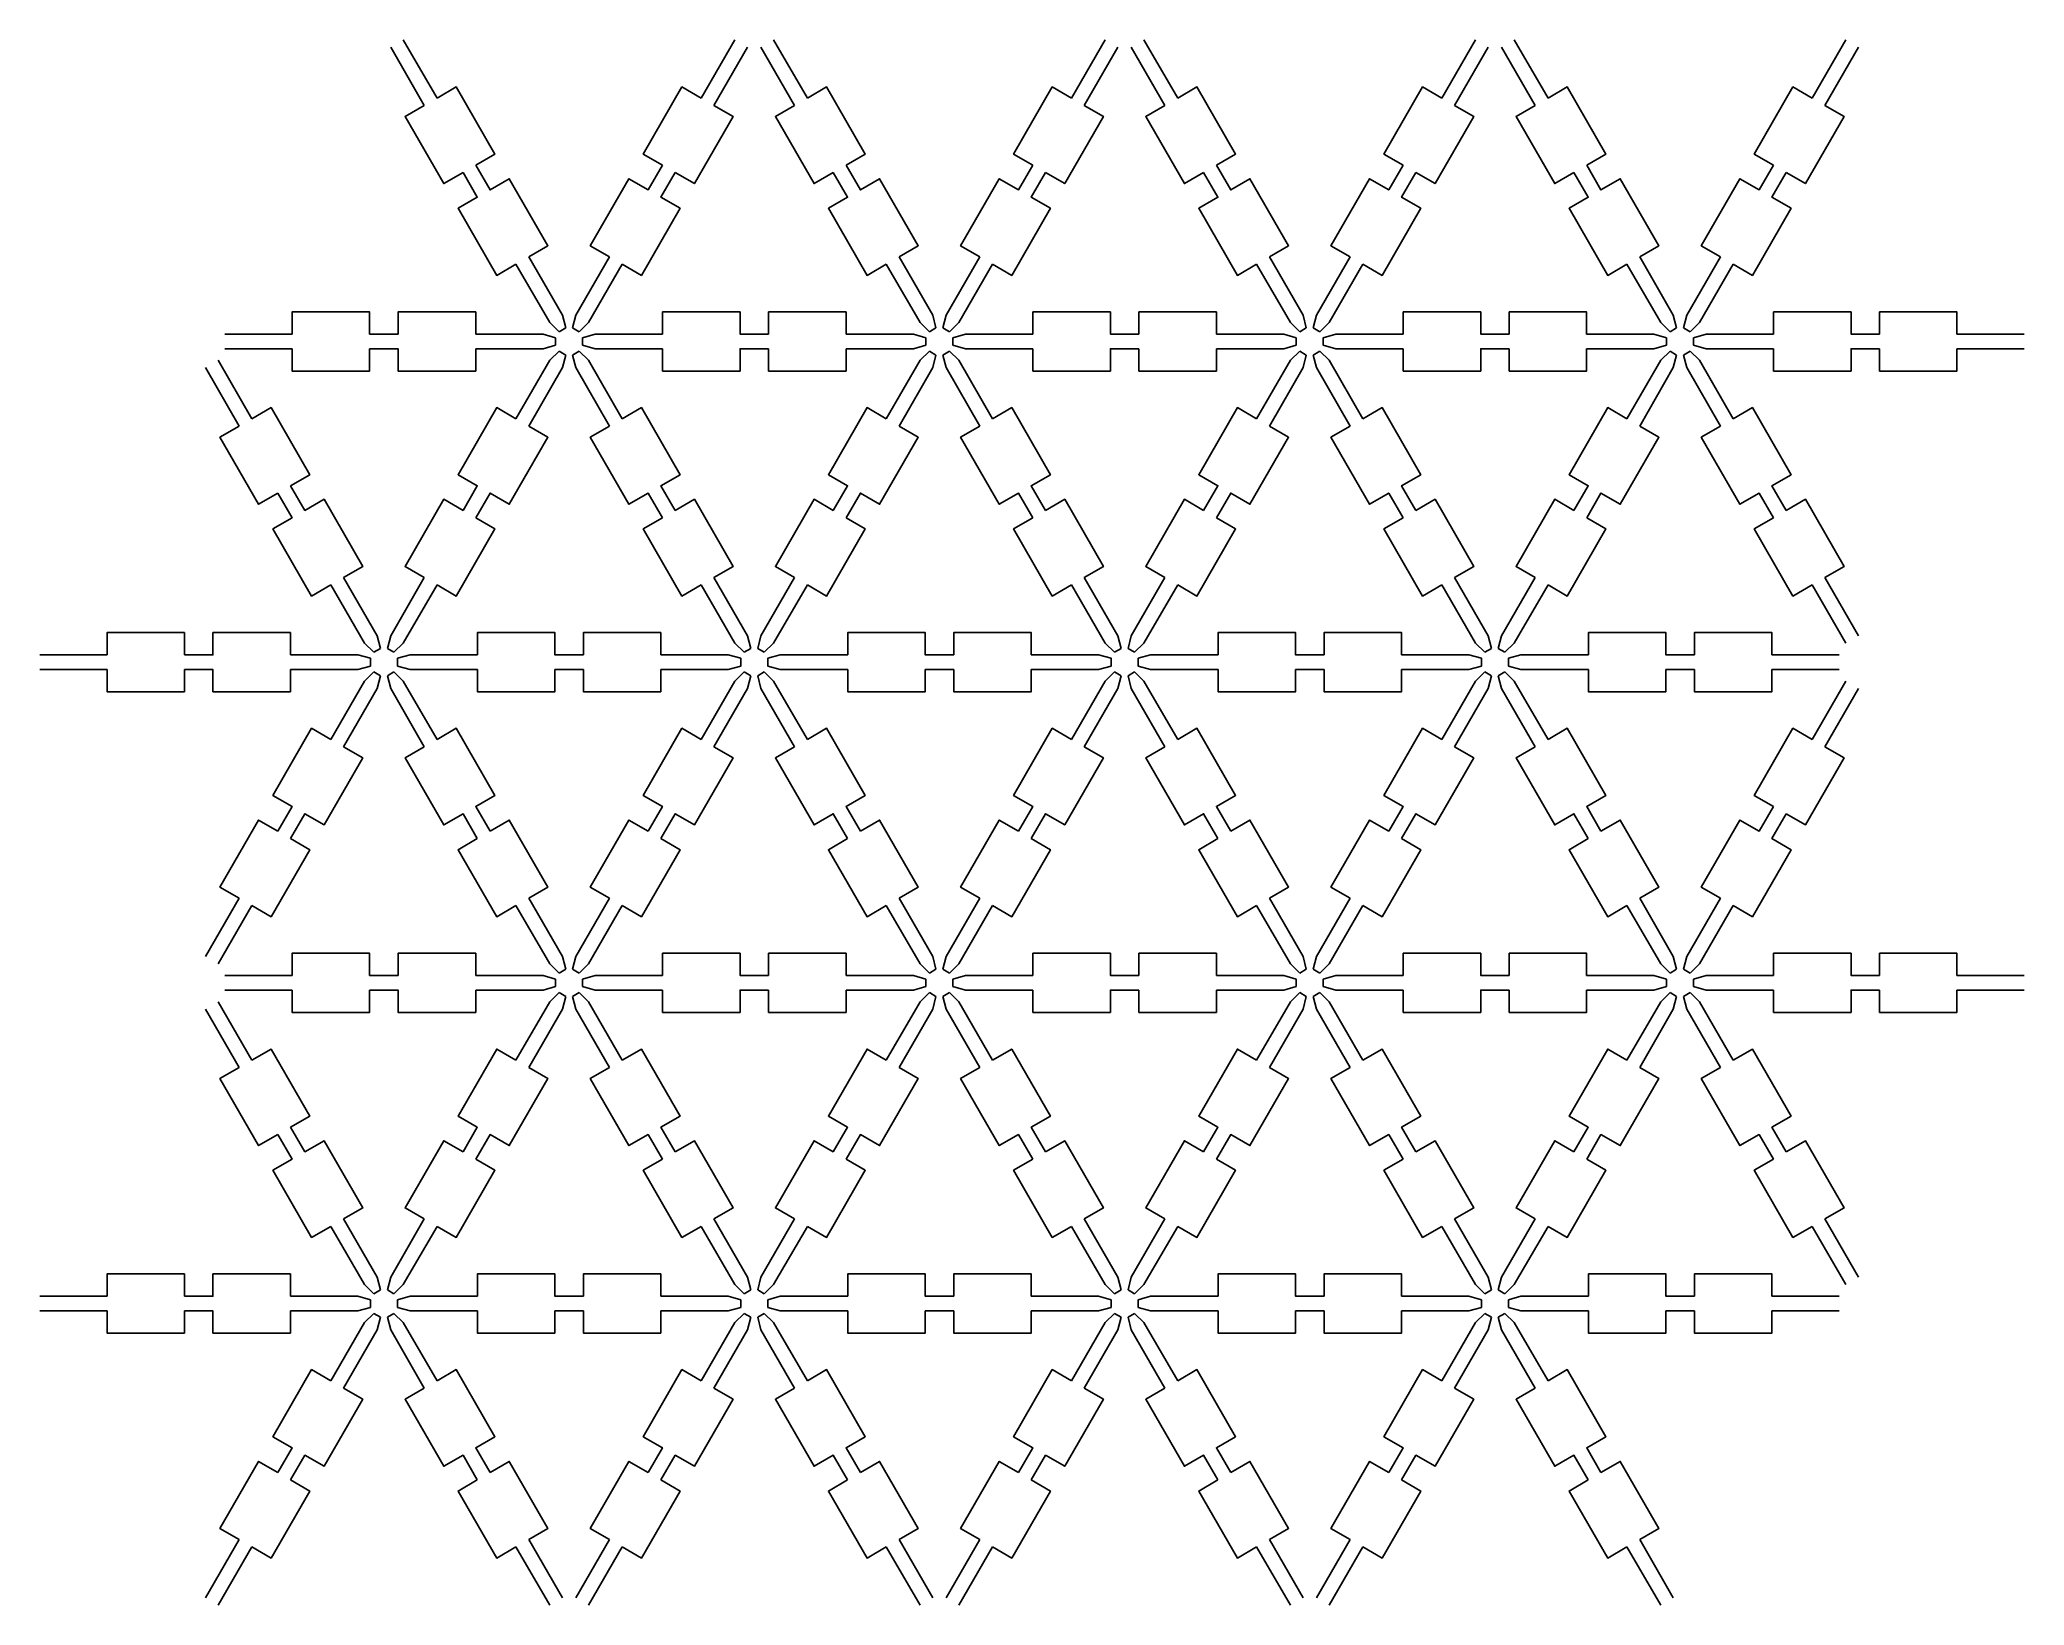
# Model space of a CAD drawing. Extents: x -28 to 134, y -103 to 25.
import ezdxf

# ---------------------------------------------------------------- set-up
doc = ezdxf.new("R2010")
doc.units = 0

msp = doc.modelspace()

# ---------------------------------------------------------------- linework, layer by layer
for p, q in [((1.58, 24.66), (4.34, 19.89)), ((28.68, 24.66), (25.92, 19.89)), ((31.84, 24.66), (34.6, 19.89)), ((58.94, 24.66), (56.18, 19.89)), ((62.1, 24.66), (64.86, 19.89)), ((89.2, 24.66), (86.44, 19.89)), ((92.36, 24.66), (95.12, 19.89)), ((119.46, 24.66), (116.7, 19.89)), ((0.55, 24.06), (3.3, 19.29)), ((29.71, 24.06), (26.96, 19.29)), ((30.81, 24.06), (33.56, 19.29)), ((59.97, 24.06), (57.22, 19.29)), ((61.07, 24.06), (63.82, 19.29)), ((90.23, 24.06), (87.48, 19.29)), ((91.33, 24.06), (94.08, 19.29)), ((120.49, 24.06), (117.74, 19.29)), ((14.58, 2.14), (11.83, 6.91)), ((15.68, 2.14), (18.43, 6.91)), ((44.84, 2.14), (42.09, 6.91)), ((45.94, 2.14), (48.69, 6.91)), ((75.1, 2.14), (72.35, 6.91)), ((76.2, 2.14), (78.95, 6.91)), ((105.36, 2.14), (102.61, 6.91)), ((106.46, 2.14), (109.21, 6.91)), ((13.55, 1.54), (10.79, 6.31)), ((16.71, 1.54), (19.47, 6.31)), ((43.81, 1.54), (41.05, 6.31)), ((46.97, 1.54), (49.73, 6.31)), ((74.07, 1.54), (71.31, 6.31)), ((77.23, 1.54), (79.99, 6.31)), ((104.33, 1.54), (101.57, 6.31)), ((107.49, 1.54), (110.25, 6.31)), ((14.58, 2.14), (14.85, 1.11)), ((15.68, 2.14), (15.41, 1.11)), ((44.84, 2.14), (45.11, 1.11)), ((45.94, 2.14), (45.67, 1.11)), ((75.1, 2.14), (75.37, 1.11)), ((76.2, 2.14), (75.93, 1.11)), ((105.36, 2.14), (105.63, 1.11)), ((106.46, 2.14), (106.19, 1.11)), ((-13, 0.6), (-7.5, 0.6)), ((13, 0.6), (7.5, 0.6)), ((13, 0.6), (14.03, 0.31)), ((13.55, 1.54), (14.31, 0.8)), ((14.03, 0.31), (14.03, -0.31)), ((14.85, 1.11), (14.31, 0.8)), ((15.95, 0.8), (15.41, 1.11)), ((16.71, 1.54), (15.95, 0.8)), ((17.26, 0.6), (16.23, 0.31)), ((16.23, -0.31), (16.23, 0.31)), ((17.26, 0.6), (22.77, 0.6)), ((43.26, 0.6), (37.76, 0.6)), ((43.26, 0.6), (44.29, 0.31)), ((43.81, 1.54), (44.57, 0.8)), ((44.29, 0.31), (44.29, -0.31)), ((45.11, 1.11), (44.57, 0.8)), ((46.21, 0.8), (45.67, 1.11)), ((46.97, 1.54), (46.21, 0.8)), ((47.52, 0.6), (46.49, 0.31)), ((46.49, -0.31), (46.49, 0.31)), ((47.52, 0.6), (53.03, 0.6)), ((73.52, 0.6), (68.02, 0.6)), ((73.52, 0.6), (74.55, 0.31)), ((74.07, 1.54), (74.83, 0.8)), ((74.55, 0.31), (74.55, -0.31)), ((75.37, 1.11), (74.83, 0.8)), ((76.47, 0.8), (75.93, 1.11)), ((77.23, 1.54), (76.47, 0.8)), ((77.78, 0.6), (76.75, 0.31)), ((76.75, -0.31), (76.75, 0.31)), ((77.78, 0.6), (83.29, 0.6)), ((103.78, 0.6), (98.27, 0.6)), ((103.78, 0.6), (104.81, 0.31)), ((104.33, 1.54), (105.09, 0.8)), ((104.81, 0.31), (104.81, -0.31)), ((105.63, 1.11), (105.09, 0.8)), ((106.73, 0.8), (106.19, 1.11)), ((107.49, 1.54), (106.73, 0.8)), ((108.04, 0.6), (107.01, 0.31)), ((107.01, -0.31), (107.01, 0.31)), ((108.04, 0.6), (113.55, 0.6)), ((134.04, 0.6), (128.54, 0.6)), ((-13.55, -1.54), (-10.79, -6.31)), ((-13, -0.6), (-7.5, -0.6)), ((13, -0.6), (7.5, -0.6)), ((13.55, -1.54), (10.79, -6.31)), ((13, -0.6), (14.03, -0.31)), ((13.55, -1.54), (14.31, -0.8)), ((14.31, -0.8), (14.85, -1.11)), ((14.58, -2.14), (14.85, -1.11)), ((15.41, -1.11), (15.95, -0.8)), ((15.68, -2.14), (15.41, -1.11)), ((16.71, -1.54), (15.95, -0.8)), ((17.26, -0.6), (16.23, -0.31)), ((16.71, -1.54), (19.47, -6.31)), ((17.26, -0.6), (22.77, -0.6)), ((43.26, -0.6), (37.76, -0.6)), ((43.81, -1.54), (41.05, -6.31)), ((43.26, -0.6), (44.29, -0.31)), ((43.81, -1.54), (44.57, -0.8)), ((44.57, -0.8), (45.11, -1.11)), ((44.84, -2.14), (45.11, -1.11)), ((45.67, -1.11), (46.21, -0.8)), ((45.94, -2.14), (45.67, -1.11)), ((46.97, -1.54), (46.21, -0.8)), ((47.52, -0.6), (46.49, -0.31)), ((46.97, -1.54), (49.73, -6.31)), ((47.52, -0.6), (53.03, -0.6)), ((73.52, -0.6), (68.02, -0.6)), ((74.07, -1.54), (71.31, -6.31)), ((73.52, -0.6), (74.55, -0.31)), ((74.07, -1.54), (74.83, -0.8)), ((74.83, -0.8), (75.37, -1.11)), ((75.1, -2.14), (75.37, -1.11)), ((75.93, -1.11), (76.47, -0.8)), ((76.2, -2.14), (75.93, -1.11)), ((77.23, -1.54), (76.47, -0.8)), ((77.78, -0.6), (76.75, -0.31)), ((77.23, -1.54), (79.99, -6.31)), ((77.78, -0.6), (83.29, -0.6)), ((103.78, -0.6), (98.27, -0.6)), ((104.33, -1.54), (101.57, -6.31)), ((103.78, -0.6), (104.81, -0.31)), ((104.33, -1.54), (105.09, -0.8)), ((105.09, -0.8), (105.63, -1.11)), ((105.36, -2.14), (105.63, -1.11)), ((106.19, -1.11), (106.73, -0.8)), ((106.46, -2.14), (106.19, -1.11)), ((107.49, -1.54), (106.73, -0.8)), ((108.04, -0.6), (107.01, -0.31)), ((107.49, -1.54), (110.25, -6.31)), ((108.04, -0.6), (113.55, -0.6)), ((134.04, -0.6), (128.54, -0.6)), ((-14.58, -2.14), (-11.83, -6.91)), ((14.58, -2.14), (11.83, -6.91)), ((15.68, -2.14), (18.43, -6.91)), ((44.84, -2.14), (42.09, -6.91)), ((45.94, -2.14), (48.69, -6.91)), ((75.1, -2.14), (72.35, -6.91)), ((76.2, -2.14), (78.95, -6.91)), ((105.36, -2.14), (102.61, -6.91)), ((106.46, -2.14), (109.21, -6.91)), ((-0.55, -24.06), (-3.3, -19.29)), ((0.55, -24.06), (3.3, -19.29)), ((29.71, -24.06), (26.96, -19.29)), ((30.81, -24.06), (33.56, -19.29)), ((59.97, -24.06), (57.22, -19.29)), ((61.07, -24.06), (63.82, -19.29)), ((90.23, -24.06), (87.48, -19.29)), ((91.33, -24.06), (94.08, -19.29)), ((120.49, -24.06), (117.74, -19.29)), ((-1.58, -24.66), (-4.34, -19.89)), ((1.58, -24.66), (4.34, -19.89)), ((28.68, -24.66), (25.92, -19.89)), ((31.84, -24.66), (34.6, -19.89)), ((58.94, -24.66), (56.18, -19.89)), ((62.1, -24.66), (64.86, -19.89)), ((89.2, -24.66), (86.44, -19.89)), ((92.36, -24.66), (95.12, -19.89)), ((119.46, -24.66), (116.7, -19.89)), ((-0.55, -24.06), (-0.28, -25.09)), ((0.55, -24.06), (0.28, -25.09)), ((29.71, -24.06), (29.98, -25.09)), ((30.81, -24.06), (30.54, -25.09)), ((59.97, -24.06), (60.24, -25.09)), ((61.07, -24.06), (60.8, -25.09)), ((90.23, -24.06), (90.5, -25.09)), ((91.33, -24.06), (91.06, -25.09)), ((-28.13, -25.61), (-22.63, -25.61)), ((-2.13, -25.61), (-7.64, -25.61)), ((-2.13, -25.61), (-1.1, -25.89)), ((-1.58, -24.66), (-0.82, -25.4)), ((-1.1, -25.89), (-1.1, -26.52)), ((-0.28, -25.09), (-0.82, -25.4)), ((0.82, -25.4), (0.28, -25.09)), ((1.58, -24.66), (0.82, -25.4)), ((2.13, -25.61), (1.1, -25.89)), ((1.1, -26.52), (1.1, -25.89)), ((2.13, -25.61), (7.64, -25.61)), ((28.13, -25.61), (22.62, -25.61)), ((28.13, -25.61), (29.16, -25.89)), ((28.68, -24.66), (29.44, -25.4)), ((29.16, -25.89), (29.16, -26.52)), ((29.98, -25.09), (29.44, -25.4)), ((31.08, -25.4), (30.54, -25.09)), ((31.84, -24.66), (31.08, -25.4)), ((32.39, -25.61), (31.36, -25.89)), ((31.36, -26.52), (31.36, -25.89)), ((32.39, -25.61), (37.9, -25.61)), ((58.39, -25.61), (52.89, -25.61)), ((58.39, -25.61), (59.42, -25.89)), ((58.94, -24.66), (59.7, -25.4)), ((59.42, -25.89), (59.42, -26.52)), ((60.24, -25.09), (59.7, -25.4)), ((61.34, -25.4), (60.8, -25.09)), ((62.1, -24.66), (61.34, -25.4)), ((62.65, -25.61), (61.62, -25.89)), ((61.62, -26.52), (61.62, -25.89)), ((62.65, -25.61), (68.16, -25.61)), ((88.65, -25.61), (83.15, -25.61)), ((88.65, -25.61), (89.68, -25.89)), ((89.2, -24.66), (89.96, -25.4)), ((89.68, -25.89), (89.68, -26.52)), ((90.5, -25.09), (89.96, -25.4)), ((91.6, -25.4), (91.06, -25.09)), ((92.36, -24.66), (91.6, -25.4)), ((92.91, -25.61), (91.88, -25.89)), ((91.88, -26.52), (91.88, -25.89)), ((92.91, -25.61), (98.42, -25.61)), ((118.91, -25.61), (113.41, -25.61)), ((-28.13, -26.81), (-22.63, -26.81)), ((-2.13, -26.81), (-7.64, -26.81)), ((-2.13, -26.81), (-1.1, -26.52)), ((-1.58, -27.75), (-0.82, -27.01)), ((-0.82, -27.01), (-0.28, -27.32)), ((-0.55, -28.35), (-0.28, -27.32)), ((0.28, -27.32), (0.82, -27.01)), ((0.55, -28.35), (0.28, -27.32)), ((1.58, -27.75), (0.82, -27.01)), ((2.13, -26.81), (1.1, -26.52)), ((2.13, -26.81), (7.64, -26.81)), ((28.13, -26.81), (22.62, -26.81)), ((28.13, -26.81), (29.16, -26.52)), ((28.68, -27.75), (29.44, -27.01)), ((29.44, -27.01), (29.98, -27.32)), ((29.71, -28.35), (29.98, -27.32)), ((30.54, -27.32), (31.08, -27.01)), ((30.81, -28.35), (30.54, -27.32)), ((31.84, -27.75), (31.08, -27.01)), ((32.39, -26.81), (31.36, -26.52)), ((32.39, -26.81), (37.9, -26.81)), ((58.39, -26.81), (52.89, -26.81)), ((58.39, -26.81), (59.42, -26.52)), ((58.94, -27.75), (59.7, -27.01)), ((59.7, -27.01), (60.24, -27.32)), ((59.97, -28.35), (60.24, -27.32)), ((60.8, -27.32), (61.34, -27.01)), ((61.07, -28.35), (60.8, -27.32)), ((62.1, -27.75), (61.34, -27.01)), ((62.65, -26.81), (61.62, -26.52)), ((62.65, -26.81), (68.16, -26.81)), ((88.65, -26.81), (83.15, -26.81)), ((88.65, -26.81), (89.68, -26.52)), ((89.2, -27.75), (89.96, -27.01)), ((89.96, -27.01), (90.5, -27.32)), ((90.23, -28.35), (90.5, -27.32)), ((91.06, -27.32), (91.6, -27.01)), ((91.33, -28.35), (91.06, -27.32)), ((92.36, -27.75), (91.6, -27.01)), ((92.91, -26.81), (91.88, -26.52)), ((92.91, -26.81), (98.42, -26.81)), ((118.91, -26.81), (113.41, -26.81)), ((-1.58, -27.75), (-4.34, -32.52)), ((-0.55, -28.35), (-3.3, -33.12)), ((0.55, -28.35), (3.3, -33.12)), ((1.58, -27.75), (4.34, -32.52)), ((28.68, -27.75), (25.92, -32.52)), ((29.71, -28.35), (26.96, -33.12)), ((30.81, -28.35), (33.56, -33.12)), ((31.84, -27.75), (34.6, -32.52)), ((58.94, -27.75), (56.18, -32.52)), ((59.97, -28.35), (57.22, -33.12)), ((61.07, -28.35), (63.82, -33.12)), ((62.1, -27.75), (64.86, -32.52)), ((89.2, -27.75), (86.44, -32.52)), ((90.23, -28.35), (87.48, -33.12)), ((91.33, -28.35), (94.08, -33.12)), ((92.36, -27.75), (95.12, -32.52)), ((119.46, -27.75), (116.7, -32.52)), ((120.49, -28.35), (117.74, -33.12)), ((-14.58, -50.27), (-11.83, -45.5)), ((-13.55, -50.87), (-10.79, -46.1)), ((13.55, -50.87), (10.79, -46.1)), ((14.58, -50.27), (11.83, -45.5)), ((15.68, -50.27), (18.43, -45.5)), ((16.71, -50.87), (19.47, -46.1)), ((43.81, -50.87), (41.05, -46.1)), ((44.84, -50.27), (42.09, -45.5)), ((45.94, -50.27), (48.69, -45.5)), ((46.97, -50.87), (49.73, -46.1)), ((74.07, -50.87), (71.31, -46.1)), ((75.1, -50.27), (72.35, -45.5)), ((76.2, -50.27), (78.95, -45.5)), ((77.23, -50.87), (79.99, -46.1)), ((104.33, -50.87), (101.57, -46.1)), ((105.36, -50.27), (102.61, -45.5)), ((106.46, -50.27), (109.21, -45.5)), ((107.49, -50.87), (110.25, -46.1)), ((14.58, -50.27), (14.85, -51.3)), ((15.68, -50.27), (15.41, -51.3)), ((44.84, -50.27), (45.11, -51.3)), ((45.94, -50.27), (45.67, -51.3)), ((75.1, -50.27), (75.37, -51.3)), ((76.2, -50.27), (75.93, -51.3)), ((105.36, -50.27), (105.63, -51.3)), ((106.46, -50.27), (106.19, -51.3)), ((-13, -51.81), (-7.5, -51.81)), ((13, -51.81), (7.5, -51.81)), ((13, -51.81), (14.03, -52.1)), ((13.55, -50.87), (14.31, -51.61)), ((14.85, -51.3), (14.31, -51.61)), ((15.95, -51.61), (15.41, -51.3)), ((16.71, -50.87), (15.95, -51.61)), ((17.26, -51.81), (16.23, -52.1)), ((17.26, -51.81), (22.77, -51.81)), ((43.26, -51.81), (37.76, -51.81)), ((43.26, -51.81), (44.29, -52.1)), ((43.81, -50.87), (44.57, -51.61)), ((45.11, -51.3), (44.57, -51.61)), ((46.21, -51.61), (45.67, -51.3)), ((46.97, -50.87), (46.21, -51.61)), ((47.52, -51.81), (46.49, -52.1)), ((47.52, -51.81), (53.03, -51.81)), ((73.52, -51.81), (68.02, -51.81)), ((73.52, -51.81), (74.55, -52.1)), ((74.07, -50.87), (74.83, -51.61)), ((75.37, -51.3), (74.83, -51.61)), ((76.47, -51.61), (75.93, -51.3)), ((77.23, -50.87), (76.47, -51.61)), ((77.78, -51.81), (76.75, -52.1)), ((77.78, -51.81), (83.29, -51.81)), ((103.78, -51.81), (98.27, -51.81)), ((103.78, -51.81), (104.81, -52.1)), ((104.33, -50.87), (105.09, -51.61)), ((105.63, -51.3), (105.09, -51.61)), ((106.73, -51.61), (106.19, -51.3)), ((107.49, -50.87), (106.73, -51.61)), ((108.04, -51.81), (107.01, -52.1)), ((108.04, -51.81), (113.55, -51.81)), ((134.04, -51.81), (128.54, -51.81)), ((-13, -53.01), (-7.5, -53.01)), ((13, -53.01), (7.5, -53.01)), ((13, -53.01), (14.03, -52.72)), ((13.55, -53.96), (14.31, -53.21)), ((14.03, -52.1), (14.03, -52.72)), ((14.31, -53.21), (14.85, -53.52)), ((15.41, -53.52), (15.95, -53.21)), ((16.71, -53.96), (15.95, -53.21)), ((16.23, -52.72), (16.23, -52.1)), ((17.26, -53.01), (16.23, -52.72)), ((17.26, -53.01), (22.77, -53.01)), ((43.26, -53.01), (37.76, -53.01)), ((43.26, -53.01), (44.29, -52.72)), ((43.81, -53.96), (44.57, -53.21)), ((44.29, -52.1), (44.29, -52.72)), ((44.57, -53.21), (45.11, -53.52)), ((45.67, -53.52), (46.21, -53.21)), ((46.97, -53.96), (46.21, -53.21)), ((46.49, -52.72), (46.49, -52.1)), ((47.52, -53.01), (46.49, -52.72)), ((47.52, -53.01), (53.03, -53.01)), ((73.52, -53.01), (68.02, -53.01)), ((73.52, -53.01), (74.55, -52.72)), ((74.07, -53.96), (74.83, -53.21)), ((74.55, -52.1), (74.55, -52.72)), ((74.83, -53.21), (75.37, -53.52)), ((75.93, -53.52), (76.47, -53.21)), ((77.23, -53.96), (76.47, -53.21)), ((76.75, -52.72), (76.75, -52.1)), ((77.78, -53.01), (76.75, -52.72)), ((77.78, -53.01), (83.29, -53.01)), ((103.78, -53.01), (98.27, -53.01)), ((103.78, -53.01), (104.81, -52.72)), ((104.33, -53.96), (105.09, -53.21)), ((104.81, -52.1), (104.81, -52.72)), ((105.09, -53.21), (105.63, -53.52)), ((106.19, -53.52), (106.73, -53.21)), ((107.49, -53.96), (106.73, -53.21)), ((107.01, -52.72), (107.01, -52.1)), ((108.04, -53.01), (107.01, -52.72)), ((108.04, -53.01), (113.55, -53.01)), ((134.04, -53.01), (128.54, -53.01)), ((-14.58, -54.56), (-11.83, -59.32)), ((-13.55, -53.96), (-10.79, -58.72)), ((13.55, -53.96), (10.79, -58.72)), ((14.58, -54.56), (11.83, -59.32)), ((14.58, -54.56), (14.85, -53.52)), ((15.68, -54.56), (15.41, -53.52)), ((15.68, -54.56), (18.43, -59.32)), ((16.71, -53.96), (19.47, -58.72)), ((43.81, -53.96), (41.05, -58.72)), ((44.84, -54.56), (42.09, -59.32)), ((44.84, -54.56), (45.11, -53.52)), ((45.94, -54.56), (45.67, -53.52)), ((45.94, -54.56), (48.69, -59.32)), ((46.97, -53.96), (49.73, -58.72)), ((74.07, -53.96), (71.31, -58.72)), ((75.1, -54.56), (72.35, -59.32)), ((75.1, -54.56), (75.37, -53.52)), ((76.2, -54.56), (75.93, -53.52)), ((76.2, -54.56), (78.95, -59.32)), ((77.23, -53.96), (79.99, -58.72)), ((104.33, -53.96), (101.57, -58.72)), ((105.36, -54.56), (102.61, -59.32)), ((105.36, -54.56), (105.63, -53.52)), ((106.46, -54.56), (106.19, -53.52)), ((106.46, -54.56), (109.21, -59.32)), ((107.49, -53.96), (110.25, -58.72)), ((-1.58, -77.07), (-4.34, -72.31)), ((-0.55, -76.47), (-3.3, -71.71)), ((0.55, -76.47), (3.3, -71.71)), ((1.58, -77.07), (4.34, -72.31)), ((28.68, -77.07), (25.92, -72.31)), ((29.71, -76.47), (26.96, -71.71)), ((30.81, -76.47), (33.56, -71.71)), ((31.84, -77.07), (34.6, -72.31)), ((58.94, -77.07), (56.18, -72.31)), ((59.97, -76.47), (57.22, -71.71)), ((61.07, -76.47), (63.82, -71.71)), ((62.1, -77.07), (64.86, -72.31)), ((89.2, -77.07), (86.44, -72.31)), ((90.23, -76.47), (87.48, -71.71)), ((91.33, -76.47), (94.08, -71.71)), ((92.36, -77.07), (95.12, -72.31)), ((119.46, -77.07), (116.7, -72.31)), ((120.49, -76.47), (117.74, -71.71)), ((-1.58, -77.07), (-0.82, -77.82)), ((-0.28, -77.51), (-0.82, -77.82)), ((-0.55, -76.47), (-0.28, -77.51)), ((0.55, -76.47), (0.28, -77.51)), ((0.82, -77.82), (0.28, -77.51)), ((1.58, -77.07), (0.82, -77.82)), ((28.68, -77.07), (29.44, -77.82)), ((29.98, -77.51), (29.44, -77.82)), ((29.71, -76.47), (29.98, -77.51)), ((30.81, -76.47), (30.54, -77.51)), ((31.08, -77.82), (30.54, -77.51)), ((31.84, -77.07), (31.08, -77.82)), ((58.94, -77.07), (59.7, -77.82)), ((60.24, -77.51), (59.7, -77.82)), ((59.97, -76.47), (60.24, -77.51)), ((61.07, -76.47), (60.8, -77.51)), ((61.34, -77.82), (60.8, -77.51)), ((62.1, -77.07), (61.34, -77.82)), ((89.2, -77.07), (89.96, -77.82)), ((90.5, -77.51), (89.96, -77.82)), ((90.23, -76.47), (90.5, -77.51)), ((91.33, -76.47), (91.06, -77.51)), ((91.6, -77.82), (91.06, -77.51)), ((92.36, -77.07), (91.6, -77.82)), ((-28.13, -78.02), (-22.63, -78.02)), ((-28.13, -79.22), (-22.63, -79.22)), ((-2.13, -78.02), (-7.64, -78.02)), ((-2.13, -79.22), (-7.64, -79.22)), ((-2.13, -78.02), (-1.1, -78.31)), ((-2.13, -79.22), (-1.1, -78.93)), ((-1.58, -80.16), (-0.82, -79.42)), ((-1.1, -78.31), (-1.1, -78.93)), ((-0.82, -79.42), (-0.28, -79.73)), ((0.28, -79.73), (0.82, -79.42)), ((1.58, -80.16), (0.82, -79.42)), ((2.13, -78.02), (1.1, -78.31)), ((1.1, -78.93), (1.1, -78.31)), ((2.13, -79.22), (1.1, -78.93)), ((2.13, -78.02), (7.64, -78.02)), ((2.13, -79.22), (7.64, -79.22)), ((28.13, -78.02), (22.62, -78.02)), ((28.13, -79.22), (22.62, -79.22)), ((28.13, -78.02), (29.16, -78.31)), ((28.13, -79.22), (29.16, -78.93)), ((28.68, -80.16), (29.44, -79.42)), ((29.16, -78.31), (29.16, -78.93)), ((29.44, -79.42), (29.98, -79.73)), ((30.54, -79.73), (31.08, -79.42)), ((31.84, -80.16), (31.08, -79.42)), ((32.39, -78.02), (31.36, -78.31)), ((31.36, -78.93), (31.36, -78.31)), ((32.39, -79.22), (31.36, -78.93)), ((32.39, -78.02), (37.9, -78.02)), ((32.39, -79.22), (37.9, -79.22)), ((58.39, -78.02), (52.89, -78.02)), ((58.39, -79.22), (52.89, -79.22)), ((58.39, -78.02), (59.42, -78.31)), ((58.39, -79.22), (59.42, -78.93)), ((58.94, -80.16), (59.7, -79.42)), ((59.42, -78.31), (59.42, -78.93)), ((59.7, -79.42), (60.24, -79.73)), ((60.8, -79.73), (61.34, -79.42)), ((62.1, -80.16), (61.34, -79.42)), ((62.65, -78.02), (61.62, -78.31)), ((61.62, -78.93), (61.62, -78.31)), ((62.65, -79.22), (61.62, -78.93)), ((62.65, -78.02), (68.16, -78.02)), ((62.65, -79.22), (68.16, -79.22)), ((88.65, -78.02), (83.15, -78.02)), ((88.65, -79.22), (83.15, -79.22)), ((88.65, -78.02), (89.68, -78.31)), ((88.65, -79.22), (89.68, -78.93)), ((89.2, -80.16), (89.96, -79.42)), ((89.68, -78.31), (89.68, -78.93)), ((89.96, -79.42), (90.5, -79.73)), ((91.06, -79.73), (91.6, -79.42)), ((92.36, -80.16), (91.6, -79.42)), ((92.91, -78.02), (91.88, -78.31)), ((91.88, -78.93), (91.88, -78.31)), ((92.91, -79.22), (91.88, -78.93)), ((92.91, -78.02), (98.42, -78.02)), ((92.91, -79.22), (98.42, -79.22)), ((118.91, -78.02), (113.41, -78.02)), ((118.91, -79.22), (113.41, -79.22)), ((-1.58, -80.16), (-4.34, -84.93)), ((-0.55, -80.76), (-3.3, -85.53)), ((-0.55, -80.76), (-0.28, -79.73)), ((0.55, -80.76), (0.28, -79.73)), ((0.55, -80.76), (3.3, -85.53)), ((1.58, -80.16), (4.34, -84.93)), ((28.68, -80.16), (25.92, -84.93)), ((29.71, -80.76), (26.96, -85.53)), ((29.71, -80.76), (29.98, -79.73)), ((30.81, -80.76), (30.54, -79.73)), ((30.81, -80.76), (33.56, -85.53)), ((31.84, -80.16), (34.6, -84.93)), ((58.94, -80.16), (56.18, -84.93)), ((59.97, -80.76), (57.22, -85.53)), ((59.97, -80.76), (60.24, -79.73)), ((61.07, -80.76), (60.8, -79.73)), ((61.07, -80.76), (63.82, -85.53)), ((62.1, -80.16), (64.86, -84.93)), ((89.2, -80.16), (86.44, -84.93)), ((90.23, -80.76), (87.48, -85.53)), ((90.23, -80.76), (90.5, -79.73)), ((91.33, -80.76), (91.06, -79.73)), ((91.33, -80.76), (94.08, -85.53)), ((92.36, -80.16), (95.12, -84.93)), ((-14.58, -102.68), (-11.83, -97.91)), ((-13.55, -103.28), (-10.79, -98.51)), ((13.55, -103.28), (10.79, -98.51)), ((14.58, -102.68), (11.83, -97.91)), ((15.68, -102.68), (18.43, -97.91)), ((16.71, -103.28), (19.47, -98.51)), ((43.81, -103.28), (41.05, -98.51)), ((44.84, -102.68), (42.09, -97.91)), ((45.94, -102.68), (48.69, -97.91)), ((46.97, -103.28), (49.73, -98.51)), ((74.07, -103.28), (71.31, -98.51)), ((75.1, -102.68), (72.35, -97.91)), ((76.2, -102.68), (78.95, -97.91)), ((77.23, -103.28), (79.99, -98.51)), ((104.33, -103.28), (101.57, -98.51)), ((105.36, -102.68), (102.61, -97.91))]:
    msp.add_line(p, q)
for points in [[(7.5, 14.41, 0), (9.07, 15.32, 0), (5.91, 20.8, 0), (4.34, 19.89, 0)], [(22.76, 14.41, 0), (21.19, 15.32, 0), (24.35, 20.8, 0), (25.92, 19.89, 0)], [(37.76, 14.41, 0), (39.33, 15.32, 0), (36.17, 20.8, 0), (34.6, 19.89, 0)], [(53.02, 14.41, 0), (51.45, 15.32, 0), (54.61, 20.8, 0), (56.18, 19.89, 0)], [(68.02, 14.41, 0), (69.59, 15.32, 0), (66.43, 20.8, 0), (64.86, 19.89, 0)], [(83.28, 14.41, 0), (81.71, 15.32, 0), (84.87, 20.8, 0), (86.44, 19.89, 0)], [(98.28, 14.41, 0), (99.85, 15.32, 0), (96.69, 20.8, 0), (95.12, 19.89, 0)], [(113.54, 14.41, 0), (111.97, 15.32, 0), (115.13, 20.8, 0), (116.7, 19.89, 0)], [(6.46, 13.81, 0), (4.89, 12.9, 0), (1.73, 18.39, 0), (3.3, 19.29, 0)], [(23.8, 13.81, 0), (25.37, 12.9, 0), (28.53, 18.39, 0), (26.96, 19.29, 0)], [(36.72, 13.81, 0), (35.15, 12.9, 0), (31.99, 18.39, 0), (33.56, 19.29, 0)], [(54.06, 13.81, 0), (55.63, 12.9, 0), (58.79, 18.39, 0), (57.22, 19.29, 0)], [(66.98, 13.81, 0), (65.41, 12.9, 0), (62.25, 18.39, 0), (63.82, 19.29, 0)], [(84.32, 13.81, 0), (85.89, 12.9, 0), (89.05, 18.39, 0), (87.48, 19.29, 0)], [(97.24, 13.81, 0), (95.67, 12.9, 0), (92.51, 18.39, 0), (94.08, 19.29, 0)], [(114.58, 13.81, 0), (116.15, 12.9, 0), (119.31, 18.39, 0), (117.74, 19.29, 0)], [(10.79, 6.31, 0), (9.22, 5.4, 0), (6.06, 10.89, 0), (7.63, 11.79, 0), (6.46, 13.81, 0)], [(11.83, 6.91, 0), (13.4, 7.82, 0), (10.24, 13.3, 0), (8.67, 12.39, 0), (7.5, 14.41, 0)], [(18.43, 6.91, 0), (16.86, 7.82, 0), (20.02, 13.3, 0), (21.59, 12.39, 0), (22.76, 14.41, 0)], [(19.47, 6.31, 0), (21.04, 5.4, 0), (24.2, 10.89, 0), (22.63, 11.79, 0), (23.8, 13.81, 0)], [(41.05, 6.31, 0), (39.48, 5.4, 0), (36.32, 10.89, 0), (37.89, 11.79, 0), (36.72, 13.81, 0)], [(42.09, 6.91, 0), (43.66, 7.82, 0), (40.5, 13.3, 0), (38.93, 12.39, 0), (37.76, 14.41, 0)], [(48.69, 6.91, 0), (47.12, 7.82, 0), (50.28, 13.3, 0), (51.85, 12.39, 0), (53.02, 14.41, 0)], [(49.73, 6.31, 0), (51.3, 5.4, 0), (54.46, 10.89, 0), (52.89, 11.79, 0), (54.06, 13.81, 0)], [(71.31, 6.31, 0), (69.74, 5.4, 0), (66.58, 10.89, 0), (68.15, 11.79, 0), (66.98, 13.81, 0)], [(72.35, 6.91, 0), (73.92, 7.82, 0), (70.76, 13.3, 0), (69.19, 12.39, 0), (68.02, 14.41, 0)], [(78.95, 6.91, 0), (77.38, 7.82, 0), (80.54, 13.3, 0), (82.11, 12.39, 0), (83.28, 14.41, 0)], [(79.99, 6.31, 0), (81.56, 5.4, 0), (84.72, 10.89, 0), (83.15, 11.79, 0), (84.32, 13.81, 0)], [(101.57, 6.31, 0), (100, 5.4, 0), (96.84, 10.89, 0), (98.41, 11.79, 0), (97.24, 13.81, 0)], [(102.61, 6.91, 0), (104.18, 7.82, 0), (101.02, 13.3, 0), (99.45, 12.39, 0), (98.28, 14.41, 0)], [(109.21, 6.91, 0), (107.64, 7.82, 0), (110.8, 13.3, 0), (112.37, 12.39, 0), (113.54, 14.41, 0)], [(110.25, 6.31, 0), (111.82, 5.4, 0), (114.98, 10.89, 0), (113.41, 11.79, 0), (114.58, 13.81, 0)], [(-1.17, 0.6, 0), (-1.17, 2.42, 0), (-7.5, 2.42, 0), (-7.5, 0.6, 0)], [(7.5, 0.6, 0), (7.5, 2.42, 0), (1.16, 2.42, 0), (1.16, 0.6, 0), (-1.17, 0.6, 0)], [(22.77, 0.6, 0), (22.77, 2.42, 0), (29.1, 2.42, 0), (29.1, 0.6, 0), (31.43, 0.6, 0)], [(31.43, 0.6, 0), (31.43, 2.42, 0), (37.76, 2.42, 0), (37.76, 0.6, 0)], [(53.03, 0.6, 0), (53.03, 2.42, 0), (59.36, 2.42, 0), (59.36, 0.6, 0), (61.69, 0.6, 0)], [(61.69, 0.6, 0), (61.69, 2.42, 0), (68.02, 2.42, 0), (68.02, 0.6, 0)], [(83.29, 0.6, 0), (83.29, 2.42, 0), (89.62, 2.42, 0), (89.62, 0.6, 0), (91.95, 0.6, 0)], [(91.95, 0.6, 0), (91.95, 2.42, 0), (98.27, 2.42, 0), (98.27, 0.6, 0)], [(113.55, 0.6, 0), (113.55, 2.42, 0), (119.88, 2.42, 0), (119.88, 0.6, 0), (122.21, 0.6, 0)], [(122.21, 0.6, 0), (122.21, 2.42, 0), (128.54, 2.42, 0), (128.54, 0.6, 0)], [(-1.17, -0.6, 0), (-1.17, -2.42, 0), (-7.5, -2.42, 0), (-7.5, -0.6, 0)], [(7.5, -0.6, 0), (7.5, -2.42, 0), (1.16, -2.42, 0), (1.16, -0.6, 0), (-1.17, -0.6, 0)], [(22.77, -0.6, 0), (22.77, -2.42, 0), (29.1, -2.42, 0), (29.1, -0.6, 0), (31.43, -0.6, 0)], [(31.43, -0.6, 0), (31.43, -2.42, 0), (37.76, -2.42, 0), (37.76, -0.6, 0)], [(53.03, -0.6, 0), (53.03, -2.42, 0), (59.36, -2.42, 0), (59.36, -0.6, 0), (61.69, -0.6, 0)], [(61.69, -0.6, 0), (61.69, -2.42, 0), (68.02, -2.42, 0), (68.02, -0.6, 0)], [(83.29, -0.6, 0), (83.29, -2.42, 0), (89.62, -2.42, 0), (89.62, -0.6, 0), (91.95, -0.6, 0)], [(91.95, -0.6, 0), (91.95, -2.42, 0), (98.27, -2.42, 0), (98.27, -0.6, 0)], [(113.55, -0.6, 0), (113.55, -2.42, 0), (119.88, -2.42, 0), (119.88, -0.6, 0), (122.21, -0.6, 0)], [(122.21, -0.6, 0), (122.21, -2.42, 0), (128.54, -2.42, 0), (128.54, -0.6, 0)], [(-7.63, -11.79, 0), (-6.06, -10.89, 0), (-9.22, -5.4, 0), (-10.79, -6.31, 0)], [(10.79, -6.31, 0), (9.22, -5.4, 0), (6.06, -10.89, 0), (7.63, -11.79, 0), (6.46, -13.81, 0)], [(19.47, -6.31, 0), (21.04, -5.4, 0), (24.2, -10.89, 0), (22.63, -11.79, 0), (23.8, -13.81, 0)], [(41.05, -6.31, 0), (39.48, -5.4, 0), (36.32, -10.89, 0), (37.89, -11.79, 0), (36.72, -13.81, 0)], [(49.73, -6.31, 0), (51.3, -5.4, 0), (54.46, -10.89, 0), (52.89, -11.79, 0), (54.06, -13.81, 0)], [(71.31, -6.31, 0), (69.74, -5.4, 0), (66.58, -10.89, 0), (68.15, -11.79, 0), (66.98, -13.81, 0)], [(79.99, -6.31, 0), (81.56, -5.4, 0), (84.72, -10.89, 0), (83.15, -11.79, 0), (84.32, -13.81, 0)], [(101.57, -6.31, 0), (100, -5.4, 0), (96.84, -10.89, 0), (98.41, -11.79, 0), (97.24, -13.81, 0)], [(110.25, -6.31, 0), (111.82, -5.4, 0), (114.98, -10.89, 0), (113.41, -11.79, 0), (114.58, -13.81, 0)], [(-8.67, -12.39, 0), (-10.24, -13.3, 0), (-13.4, -7.82, 0), (-11.83, -6.91, 0)], [(11.83, -6.91, 0), (13.4, -7.82, 0), (10.24, -13.3, 0), (8.67, -12.39, 0), (7.5, -14.41, 0)], [(18.43, -6.91, 0), (16.86, -7.82, 0), (20.02, -13.3, 0), (21.59, -12.39, 0), (22.76, -14.41, 0)], [(42.09, -6.91, 0), (43.66, -7.82, 0), (40.5, -13.3, 0), (38.93, -12.39, 0), (37.76, -14.41, 0)], [(48.69, -6.91, 0), (47.12, -7.82, 0), (50.28, -13.3, 0), (51.85, -12.39, 0), (53.02, -14.41, 0)], [(72.35, -6.91, 0), (73.92, -7.82, 0), (70.76, -13.3, 0), (69.19, -12.39, 0), (68.02, -14.41, 0)], [(78.95, -6.91, 0), (77.38, -7.82, 0), (80.54, -13.3, 0), (82.11, -12.39, 0), (83.28, -14.41, 0)], [(102.61, -6.91, 0), (104.18, -7.82, 0), (101.02, -13.3, 0), (99.45, -12.39, 0), (98.28, -14.41, 0)], [(109.21, -6.91, 0), (107.64, -7.82, 0), (110.8, -13.3, 0), (112.37, -12.39, 0), (113.54, -14.41, 0)], [(-4.34, -19.89, 0), (-5.91, -20.8, 0), (-9.07, -15.32, 0), (-7.5, -14.41, 0), (-8.67, -12.39, 0)], [(-3.3, -19.29, 0), (-1.73, -18.39, 0), (-4.89, -12.9, 0), (-6.46, -13.81, 0), (-7.63, -11.79, 0)], [(6.46, -13.81, 0), (4.89, -12.9, 0), (1.73, -18.39, 0), (3.3, -19.29, 0)], [(23.8, -13.81, 0), (25.37, -12.9, 0), (28.53, -18.39, 0), (26.96, -19.29, 0)], [(36.72, -13.81, 0), (35.15, -12.9, 0), (31.99, -18.39, 0), (33.56, -19.29, 0)], [(54.06, -13.81, 0), (55.63, -12.9, 0), (58.79, -18.39, 0), (57.22, -19.29, 0)], [(66.98, -13.81, 0), (65.41, -12.9, 0), (62.25, -18.39, 0), (63.82, -19.29, 0)], [(84.32, -13.81, 0), (85.89, -12.9, 0), (89.05, -18.39, 0), (87.48, -19.29, 0)], [(97.24, -13.81, 0), (95.67, -12.9, 0), (92.51, -18.39, 0), (94.08, -19.29, 0)], [(114.58, -13.81, 0), (116.15, -12.9, 0), (119.31, -18.39, 0), (117.74, -19.29, 0)], [(7.5, -14.41, 0), (9.07, -15.32, 0), (5.91, -20.8, 0), (4.34, -19.89, 0)], [(22.76, -14.41, 0), (21.19, -15.32, 0), (24.35, -20.8, 0), (25.92, -19.89, 0)], [(37.76, -14.41, 0), (39.33, -15.32, 0), (36.17, -20.8, 0), (34.6, -19.89, 0)], [(53.02, -14.41, 0), (51.45, -15.32, 0), (54.61, -20.8, 0), (56.18, -19.89, 0)], [(68.02, -14.41, 0), (69.59, -15.32, 0), (66.43, -20.8, 0), (64.86, -19.89, 0)], [(83.28, -14.41, 0), (81.71, -15.32, 0), (84.87, -20.8, 0), (86.44, -19.89, 0)], [(98.28, -14.41, 0), (99.85, -15.32, 0), (96.69, -20.8, 0), (95.12, -19.89, 0)], [(113.54, -14.41, 0), (111.97, -15.32, 0), (115.13, -20.8, 0), (116.7, -19.89, 0)], [(-16.3, -25.61, 0), (-16.3, -23.79, 0), (-22.63, -23.79, 0), (-22.63, -25.61, 0)], [(-7.64, -25.61, 0), (-7.64, -23.79, 0), (-13.97, -23.79, 0), (-13.97, -25.61, 0), (-16.3, -25.61, 0)], [(7.64, -25.61, 0), (7.64, -23.79, 0), (13.97, -23.79, 0), (13.97, -25.61, 0), (16.3, -25.61, 0)], [(16.3, -25.61, 0), (16.3, -23.79, 0), (22.62, -23.79, 0), (22.62, -25.61, 0)], [(37.9, -25.61, 0), (37.9, -23.79, 0), (44.23, -23.79, 0), (44.23, -25.61, 0), (46.56, -25.61, 0)], [(46.56, -25.61, 0), (46.56, -23.79, 0), (52.89, -23.79, 0), (52.89, -25.61, 0)], [(68.16, -25.61, 0), (68.16, -23.79, 0), (74.49, -23.79, 0), (74.49, -25.61, 0), (76.82, -25.61, 0)], [(76.82, -25.61, 0), (76.82, -23.79, 0), (83.15, -23.79, 0), (83.15, -25.61, 0)], [(98.42, -25.61, 0), (98.42, -23.79, 0), (104.75, -23.79, 0), (104.75, -25.61, 0), (107.08, -25.61, 0)], [(107.08, -25.61, 0), (107.08, -23.79, 0), (113.41, -23.79, 0), (113.41, -25.61, 0)], [(-16.3, -26.81, 0), (-16.3, -28.62, 0), (-22.63, -28.62, 0), (-22.63, -26.81, 0)], [(-7.64, -26.81, 0), (-7.64, -28.62, 0), (-13.97, -28.62, 0), (-13.97, -26.81, 0), (-16.3, -26.81, 0)], [(7.64, -26.81, 0), (7.64, -28.62, 0), (13.97, -28.62, 0), (13.97, -26.81, 0), (16.3, -26.81, 0)], [(16.3, -26.81, 0), (16.3, -28.62, 0), (22.62, -28.62, 0), (22.62, -26.81, 0)], [(37.9, -26.81, 0), (37.9, -28.62, 0), (44.23, -28.62, 0), (44.23, -26.81, 0), (46.56, -26.81, 0)], [(46.56, -26.81, 0), (46.56, -28.62, 0), (52.89, -28.62, 0), (52.89, -26.81, 0)], [(68.16, -26.81, 0), (68.16, -28.62, 0), (74.49, -28.62, 0), (74.49, -26.81, 0), (76.82, -26.81, 0)], [(76.82, -26.81, 0), (76.82, -28.62, 0), (83.15, -28.62, 0), (83.15, -26.81, 0)], [(98.42, -26.81, 0), (98.42, -28.62, 0), (104.75, -28.62, 0), (104.75, -26.81, 0), (107.08, -26.81, 0)], [(107.08, -26.81, 0), (107.08, -28.62, 0), (113.41, -28.62, 0), (113.41, -26.81, 0)], [(-4.34, -32.52, 0), (-5.91, -31.61, 0), (-9.07, -37.09, 0), (-7.5, -38, 0), (-8.67, -40.02, 0)], [(4.34, -32.52, 0), (5.91, -31.61, 0), (9.07, -37.09, 0), (7.5, -38, 0), (8.67, -40.02, 0)], [(25.92, -32.52, 0), (24.35, -31.61, 0), (21.19, -37.09, 0), (22.76, -38, 0), (21.59, -40.02, 0)], [(34.6, -32.52, 0), (36.17, -31.61, 0), (39.33, -37.09, 0), (37.76, -38, 0), (38.93, -40.02, 0)], [(56.18, -32.52, 0), (54.61, -31.61, 0), (51.45, -37.09, 0), (53.02, -38, 0), (51.85, -40.02, 0)], [(64.86, -32.52, 0), (66.43, -31.61, 0), (69.59, -37.09, 0), (68.02, -38, 0), (69.19, -40.02, 0)], [(86.44, -32.52, 0), (84.87, -31.61, 0), (81.71, -37.09, 0), (83.28, -38, 0), (82.11, -40.02, 0)], [(95.12, -32.52, 0), (96.69, -31.61, 0), (99.85, -37.09, 0), (98.28, -38, 0), (99.45, -40.02, 0)], [(113.54, -38, 0), (111.97, -37.09, 0), (115.13, -31.61, 0), (116.7, -32.52, 0)], [(-3.3, -33.12, 0), (-1.73, -34.03, 0), (-4.89, -39.51, 0), (-6.46, -38.6, 0), (-7.63, -40.62, 0)], [(3.3, -33.12, 0), (1.73, -34.03, 0), (4.89, -39.51, 0), (6.46, -38.6, 0), (7.63, -40.62, 0)], [(26.96, -33.12, 0), (28.53, -34.03, 0), (25.37, -39.51, 0), (23.8, -38.6, 0), (22.63, -40.62, 0)], [(33.56, -33.12, 0), (31.99, -34.03, 0), (35.15, -39.51, 0), (36.72, -38.6, 0), (37.89, -40.62, 0)], [(57.22, -33.12, 0), (58.79, -34.03, 0), (55.63, -39.51, 0), (54.06, -38.6, 0), (52.89, -40.62, 0)], [(63.82, -33.12, 0), (62.25, -34.03, 0), (65.41, -39.51, 0), (66.98, -38.6, 0), (68.15, -40.62, 0)], [(87.48, -33.12, 0), (89.05, -34.03, 0), (85.89, -39.51, 0), (84.32, -38.6, 0), (83.15, -40.62, 0)], [(94.08, -33.12, 0), (92.51, -34.03, 0), (95.67, -39.51, 0), (97.24, -38.6, 0), (98.41, -40.62, 0)], [(114.58, -38.6, 0), (116.15, -39.51, 0), (119.31, -34.03, 0), (117.74, -33.12, 0)], [(109.21, -45.5, 0), (107.64, -44.59, 0), (110.8, -39.11, 0), (112.37, -40.02, 0), (113.54, -38, 0)], [(110.25, -46.1, 0), (111.82, -47.01, 0), (114.98, -41.53, 0), (113.41, -40.62, 0), (114.58, -38.6, 0)], [(-8.67, -40.02, 0), (-10.24, -39.11, 0), (-13.4, -44.59, 0), (-11.83, -45.5, 0)], [(8.67, -40.02, 0), (10.24, -39.11, 0), (13.4, -44.59, 0), (11.83, -45.5, 0)], [(21.59, -40.02, 0), (20.02, -39.11, 0), (16.86, -44.59, 0), (18.43, -45.5, 0)], [(38.93, -40.02, 0), (40.5, -39.11, 0), (43.66, -44.59, 0), (42.09, -45.5, 0)], [(51.85, -40.02, 0), (50.28, -39.11, 0), (47.12, -44.59, 0), (48.69, -45.5, 0)], [(69.19, -40.02, 0), (70.76, -39.11, 0), (73.92, -44.59, 0), (72.35, -45.5, 0)], [(82.11, -40.02, 0), (80.54, -39.11, 0), (77.38, -44.59, 0), (78.95, -45.5, 0)], [(99.45, -40.02, 0), (101.02, -39.11, 0), (104.18, -44.59, 0), (102.61, -45.5, 0)], [(-7.63, -40.62, 0), (-6.06, -41.53, 0), (-9.22, -47.01, 0), (-10.79, -46.1, 0)], [(7.63, -40.62, 0), (6.06, -41.53, 0), (9.22, -47.01, 0), (10.79, -46.1, 0)], [(22.63, -40.62, 0), (24.2, -41.53, 0), (21.04, -47.01, 0), (19.47, -46.1, 0)], [(37.89, -40.62, 0), (36.32, -41.53, 0), (39.48, -47.01, 0), (41.05, -46.1, 0)], [(52.89, -40.62, 0), (54.46, -41.53, 0), (51.3, -47.01, 0), (49.73, -46.1, 0)], [(68.15, -40.62, 0), (66.58, -41.53, 0), (69.74, -47.01, 0), (71.31, -46.1, 0)], [(83.15, -40.62, 0), (84.72, -41.53, 0), (81.56, -47.01, 0), (79.99, -46.1, 0)], [(98.41, -40.62, 0), (96.84, -41.53, 0), (100, -47.01, 0), (101.57, -46.1, 0)], [(-1.17, -51.81, 0), (-1.17, -50, 0), (-7.5, -50, 0), (-7.5, -51.81, 0)], [(7.5, -51.81, 0), (7.5, -50, 0), (1.16, -50, 0), (1.16, -51.81, 0), (-1.17, -51.81, 0)], [(22.77, -51.81, 0), (22.77, -50, 0), (29.1, -50, 0), (29.1, -51.81, 0), (31.43, -51.81, 0)], [(31.43, -51.81, 0), (31.43, -50, 0), (37.76, -50, 0), (37.76, -51.81, 0)], [(53.03, -51.81, 0), (53.03, -50, 0), (59.36, -50, 0), (59.36, -51.81, 0), (61.69, -51.81, 0)], [(61.69, -51.81, 0), (61.69, -50, 0), (68.02, -50, 0), (68.02, -51.81, 0)], [(83.29, -51.81, 0), (83.29, -50, 0), (89.62, -50, 0), (89.62, -51.81, 0), (91.95, -51.81, 0)], [(91.95, -51.81, 0), (91.95, -50, 0), (98.27, -50, 0), (98.27, -51.81, 0)], [(113.55, -51.81, 0), (113.55, -50, 0), (119.88, -50, 0), (119.88, -51.81, 0), (122.21, -51.81, 0)], [(122.21, -51.81, 0), (122.21, -50, 0), (128.54, -50, 0), (128.54, -51.81, 0)], [(-1.17, -53.01, 0), (-1.17, -54.83, 0), (-7.5, -54.83, 0), (-7.5, -53.01, 0)], [(7.5, -53.01, 0), (7.5, -54.83, 0), (1.16, -54.83, 0), (1.16, -53.01, 0), (-1.17, -53.01, 0)], [(22.77, -53.01, 0), (22.77, -54.83, 0), (29.1, -54.83, 0), (29.1, -53.01, 0), (31.43, -53.01, 0)], [(31.43, -53.01, 0), (31.43, -54.83, 0), (37.76, -54.83, 0), (37.76, -53.01, 0)], [(53.03, -53.01, 0), (53.03, -54.83, 0), (59.36, -54.83, 0), (59.36, -53.01, 0), (61.69, -53.01, 0)], [(61.69, -53.01, 0), (61.69, -54.83, 0), (68.02, -54.83, 0), (68.02, -53.01, 0)], [(83.29, -53.01, 0), (83.29, -54.83, 0), (89.62, -54.83, 0), (89.62, -53.01, 0), (91.95, -53.01, 0)], [(91.95, -53.01, 0), (91.95, -54.83, 0), (98.27, -54.83, 0), (98.27, -53.01, 0)], [(113.55, -53.01, 0), (113.55, -54.83, 0), (119.88, -54.83, 0), (119.88, -53.01, 0), (122.21, -53.01, 0)], [(122.21, -53.01, 0), (122.21, -54.83, 0), (128.54, -54.83, 0), (128.54, -53.01, 0)], [(-7.63, -64.21, 0), (-6.06, -63.3, 0), (-9.22, -57.82, 0), (-10.79, -58.72, 0)], [(10.79, -58.72, 0), (9.22, -57.82, 0), (6.06, -63.3, 0), (7.63, -64.21, 0), (6.46, -66.22, 0)], [(19.47, -58.72, 0), (21.04, -57.82, 0), (24.2, -63.3, 0), (22.63, -64.21, 0), (23.8, -66.22, 0)], [(41.05, -58.72, 0), (39.48, -57.82, 0), (36.32, -63.3, 0), (37.89, -64.21, 0), (36.72, -66.22, 0)], [(49.73, -58.72, 0), (51.3, -57.82, 0), (54.46, -63.3, 0), (52.89, -64.21, 0), (54.06, -66.22, 0)], [(71.31, -58.72, 0), (69.74, -57.82, 0), (66.58, -63.3, 0), (68.15, -64.21, 0), (66.98, -66.22, 0)], [(79.99, -58.72, 0), (81.56, -57.82, 0), (84.72, -63.3, 0), (83.15, -64.21, 0), (84.32, -66.22, 0)], [(101.57, -58.72, 0), (100, -57.82, 0), (96.84, -63.3, 0), (98.41, -64.21, 0), (97.24, -66.22, 0)], [(110.25, -58.72, 0), (111.82, -57.82, 0), (114.98, -63.3, 0), (113.41, -64.21, 0), (114.58, -66.22, 0)], [(-8.67, -64.81, 0), (-10.24, -65.71, 0), (-13.4, -60.23, 0), (-11.83, -59.32, 0)], [(11.83, -59.32, 0), (13.4, -60.23, 0), (10.24, -65.71, 0), (8.67, -64.81, 0), (7.5, -66.82, 0)], [(18.43, -59.32, 0), (16.86, -60.23, 0), (20.02, -65.71, 0), (21.59, -64.81, 0), (22.76, -66.82, 0)], [(42.09, -59.32, 0), (43.66, -60.23, 0), (40.5, -65.71, 0), (38.93, -64.81, 0), (37.76, -66.82, 0)], [(48.69, -59.32, 0), (47.12, -60.23, 0), (50.28, -65.71, 0), (51.85, -64.81, 0), (53.02, -66.82, 0)], [(72.35, -59.32, 0), (73.92, -60.23, 0), (70.76, -65.71, 0), (69.19, -64.81, 0), (68.02, -66.82, 0)], [(78.95, -59.32, 0), (77.38, -60.23, 0), (80.54, -65.71, 0), (82.11, -64.81, 0), (83.28, -66.82, 0)], [(102.61, -59.32, 0), (104.18, -60.23, 0), (101.02, -65.71, 0), (99.45, -64.81, 0), (98.28, -66.82, 0)], [(109.21, -59.32, 0), (107.64, -60.23, 0), (110.8, -65.71, 0), (112.37, -64.81, 0), (113.54, -66.82, 0)], [(-4.34, -72.31, 0), (-5.91, -73.21, 0), (-9.07, -67.73, 0), (-7.5, -66.82, 0), (-8.67, -64.81, 0)], [(-3.3, -71.71, 0), (-1.73, -70.8, 0), (-4.89, -65.32, 0), (-6.46, -66.22, 0), (-7.63, -64.21, 0)], [(6.46, -66.22, 0), (4.89, -65.32, 0), (1.73, -70.8, 0), (3.3, -71.71, 0)], [(23.8, -66.22, 0), (25.37, -65.32, 0), (28.53, -70.8, 0), (26.96, -71.71, 0)], [(36.72, -66.22, 0), (35.15, -65.32, 0), (31.99, -70.8, 0), (33.56, -71.71, 0)], [(54.06, -66.22, 0), (55.63, -65.32, 0), (58.79, -70.8, 0), (57.22, -71.71, 0)], [(66.98, -66.22, 0), (65.41, -65.32, 0), (62.25, -70.8, 0), (63.82, -71.71, 0)], [(84.32, -66.22, 0), (85.89, -65.32, 0), (89.05, -70.8, 0), (87.48, -71.71, 0)], [(97.24, -66.22, 0), (95.67, -65.32, 0), (92.51, -70.8, 0), (94.08, -71.71, 0)], [(114.58, -66.22, 0), (116.15, -65.32, 0), (119.31, -70.8, 0), (117.74, -71.71, 0)], [(7.5, -66.82, 0), (9.07, -67.73, 0), (5.91, -73.21, 0), (4.34, -72.31, 0)], [(22.76, -66.82, 0), (21.19, -67.73, 0), (24.35, -73.21, 0), (25.92, -72.31, 0)], [(37.76, -66.82, 0), (39.33, -67.73, 0), (36.17, -73.21, 0), (34.6, -72.31, 0)], [(53.02, -66.82, 0), (51.45, -67.73, 0), (54.61, -73.21, 0), (56.18, -72.31, 0)], [(68.02, -66.82, 0), (69.59, -67.73, 0), (66.43, -73.21, 0), (64.86, -72.31, 0)], [(83.28, -66.82, 0), (81.71, -67.73, 0), (84.87, -73.21, 0), (86.44, -72.31, 0)], [(98.28, -66.82, 0), (99.85, -67.73, 0), (96.69, -73.21, 0), (95.12, -72.31, 0)], [(113.54, -66.82, 0), (111.97, -67.73, 0), (115.13, -73.21, 0), (116.7, -72.31, 0)], [(-16.3, -78.02, 0), (-16.3, -76.2, 0), (-22.63, -76.2, 0), (-22.63, -78.02, 0)], [(-7.64, -78.02, 0), (-7.64, -76.2, 0), (-13.97, -76.2, 0), (-13.97, -78.02, 0), (-16.3, -78.02, 0)], [(7.64, -78.02, 0), (7.64, -76.2, 0), (13.97, -76.2, 0), (13.97, -78.02, 0), (16.3, -78.02, 0)], [(16.3, -78.02, 0), (16.3, -76.2, 0), (22.62, -76.2, 0), (22.62, -78.02, 0)], [(37.9, -78.02, 0), (37.9, -76.2, 0), (44.23, -76.2, 0), (44.23, -78.02, 0), (46.56, -78.02, 0)], [(46.56, -78.02, 0), (46.56, -76.2, 0), (52.89, -76.2, 0), (52.89, -78.02, 0)], [(68.16, -78.02, 0), (68.16, -76.2, 0), (74.49, -76.2, 0), (74.49, -78.02, 0), (76.82, -78.02, 0)], [(76.82, -78.02, 0), (76.82, -76.2, 0), (83.15, -76.2, 0), (83.15, -78.02, 0)], [(98.42, -78.02, 0), (98.42, -76.2, 0), (104.75, -76.2, 0), (104.75, -78.02, 0), (107.08, -78.02, 0)], [(107.08, -78.02, 0), (107.08, -76.2, 0), (113.41, -76.2, 0), (113.41, -78.02, 0)], [(-16.3, -79.22, 0), (-16.3, -81.03, 0), (-22.63, -81.03, 0), (-22.63, -79.22, 0)], [(-7.64, -79.22, 0), (-7.64, -81.03, 0), (-13.97, -81.03, 0), (-13.97, -79.22, 0), (-16.3, -79.22, 0)], [(7.64, -79.22, 0), (7.64, -81.03, 0), (13.97, -81.03, 0), (13.97, -79.22, 0), (16.3, -79.22, 0)], [(16.3, -79.22, 0), (16.3, -81.03, 0), (22.62, -81.03, 0), (22.62, -79.22, 0)], [(37.9, -79.22, 0), (37.9, -81.03, 0), (44.23, -81.03, 0), (44.23, -79.22, 0), (46.56, -79.22, 0)], [(46.56, -79.22, 0), (46.56, -81.03, 0), (52.89, -81.03, 0), (52.89, -79.22, 0)], [(68.16, -79.22, 0), (68.16, -81.03, 0), (74.49, -81.03, 0), (74.49, -79.22, 0), (76.82, -79.22, 0)], [(76.82, -79.22, 0), (76.82, -81.03, 0), (83.15, -81.03, 0), (83.15, -79.22, 0)], [(98.42, -79.22, 0), (98.42, -81.03, 0), (104.75, -81.03, 0), (104.75, -79.22, 0), (107.08, -79.22, 0)], [(107.08, -79.22, 0), (107.08, -81.03, 0), (113.41, -81.03, 0), (113.41, -79.22, 0)], [(-4.34, -84.93, 0), (-5.91, -84.02, 0), (-9.07, -89.5, 0), (-7.5, -90.41, 0), (-8.67, -92.43, 0)], [(4.34, -84.93, 0), (5.91, -84.02, 0), (9.07, -89.5, 0), (7.5, -90.41, 0), (8.67, -92.43, 0)], [(25.92, -84.93, 0), (24.35, -84.02, 0), (21.19, -89.5, 0), (22.76, -90.41, 0), (21.59, -92.43, 0)], [(34.6, -84.93, 0), (36.17, -84.02, 0), (39.33, -89.5, 0), (37.76, -90.41, 0), (38.93, -92.43, 0)], [(56.18, -84.93, 0), (54.61, -84.02, 0), (51.45, -89.5, 0), (53.02, -90.41, 0), (51.85, -92.43, 0)], [(64.86, -84.93, 0), (66.43, -84.02, 0), (69.59, -89.5, 0), (68.02, -90.41, 0), (69.19, -92.43, 0)], [(86.44, -84.93, 0), (84.87, -84.02, 0), (81.71, -89.5, 0), (83.28, -90.41, 0), (82.11, -92.43, 0)], [(95.12, -84.93, 0), (96.69, -84.02, 0), (99.85, -89.5, 0), (98.28, -90.41, 0), (99.45, -92.43, 0)], [(-3.3, -85.53, 0), (-1.73, -86.44, 0), (-4.89, -91.92, 0), (-6.46, -91.01, 0), (-7.63, -93.03, 0)], [(3.3, -85.53, 0), (1.73, -86.44, 0), (4.89, -91.92, 0), (6.46, -91.01, 0), (7.63, -93.03, 0)], [(26.96, -85.53, 0), (28.53, -86.44, 0), (25.37, -91.92, 0), (23.8, -91.01, 0), (22.63, -93.03, 0)], [(33.56, -85.53, 0), (31.99, -86.44, 0), (35.15, -91.92, 0), (36.72, -91.01, 0), (37.89, -93.03, 0)], [(57.22, -85.53, 0), (58.79, -86.44, 0), (55.63, -91.92, 0), (54.06, -91.01, 0), (52.89, -93.03, 0)], [(63.82, -85.53, 0), (62.25, -86.44, 0), (65.41, -91.92, 0), (66.98, -91.01, 0), (68.15, -93.03, 0)], [(87.48, -85.53, 0), (89.05, -86.44, 0), (85.89, -91.92, 0), (84.32, -91.01, 0), (83.15, -93.03, 0)], [(94.08, -85.53, 0), (92.51, -86.44, 0), (95.67, -91.92, 0), (97.24, -91.01, 0), (98.41, -93.03, 0)], [(-8.67, -92.43, 0), (-10.24, -91.52, 0), (-13.4, -97, 0), (-11.83, -97.91, 0)], [(8.67, -92.43, 0), (10.24, -91.52, 0), (13.4, -97, 0), (11.83, -97.91, 0)], [(21.59, -92.43, 0), (20.02, -91.52, 0), (16.86, -97, 0), (18.43, -97.91, 0)], [(38.93, -92.43, 0), (40.5, -91.52, 0), (43.66, -97, 0), (42.09, -97.91, 0)], [(51.85, -92.43, 0), (50.28, -91.52, 0), (47.12, -97, 0), (48.69, -97.91, 0)], [(69.19, -92.43, 0), (70.76, -91.52, 0), (73.92, -97, 0), (72.35, -97.91, 0)], [(82.11, -92.43, 0), (80.54, -91.52, 0), (77.38, -97, 0), (78.95, -97.91, 0)], [(99.45, -92.43, 0), (101.02, -91.52, 0), (104.18, -97, 0), (102.61, -97.91, 0)], [(-7.63, -93.03, 0), (-6.06, -93.94, 0), (-9.22, -99.42, 0), (-10.79, -98.51, 0)], [(7.63, -93.03, 0), (6.06, -93.94, 0), (9.22, -99.42, 0), (10.79, -98.51, 0)], [(22.63, -93.03, 0), (24.2, -93.94, 0), (21.04, -99.42, 0), (19.47, -98.51, 0)], [(37.89, -93.03, 0), (36.32, -93.94, 0), (39.48, -99.42, 0), (41.05, -98.51, 0)], [(52.89, -93.03, 0), (54.46, -93.94, 0), (51.3, -99.42, 0), (49.73, -98.51, 0)], [(68.15, -93.03, 0), (66.58, -93.94, 0), (69.74, -99.42, 0), (71.31, -98.51, 0)], [(83.15, -93.03, 0), (84.72, -93.94, 0), (81.56, -99.42, 0), (79.99, -98.51, 0)], [(98.41, -93.03, 0), (96.84, -93.94, 0), (100, -99.42, 0), (101.57, -98.51, 0)]]:
    msp.add_polyline3d(points)

doc.saveas('drawing.dxf')
